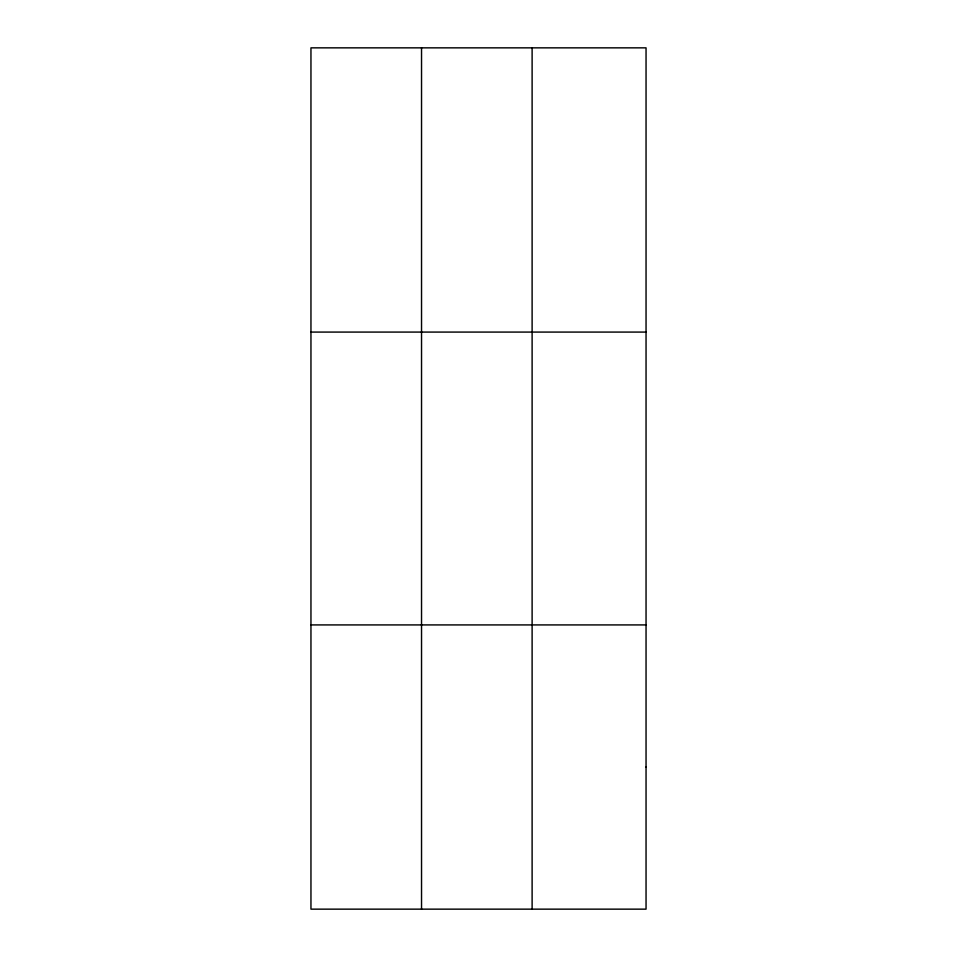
<?xml version="1.0" encoding="UTF-8"?>
<svg xmlns="http://www.w3.org/2000/svg" width="957" height="957" viewBox="0 0 957 957"><rect width="100%" height="100%" fill="white"/><g stroke="black" fill="none" stroke-linecap="round" stroke-linejoin="round"><path stroke-width="1.44" d="M532.116 47.85L532.116 909.15M310.953 332.079L646.047 332.079M310.953 624.921L646.047 624.921M421.535 47.85L421.535 909.15M646.047 767.036L646.047 909.15L310.953 909.15L310.953 47.85L646.047 47.85L646.047 767.036"/></g></svg>
